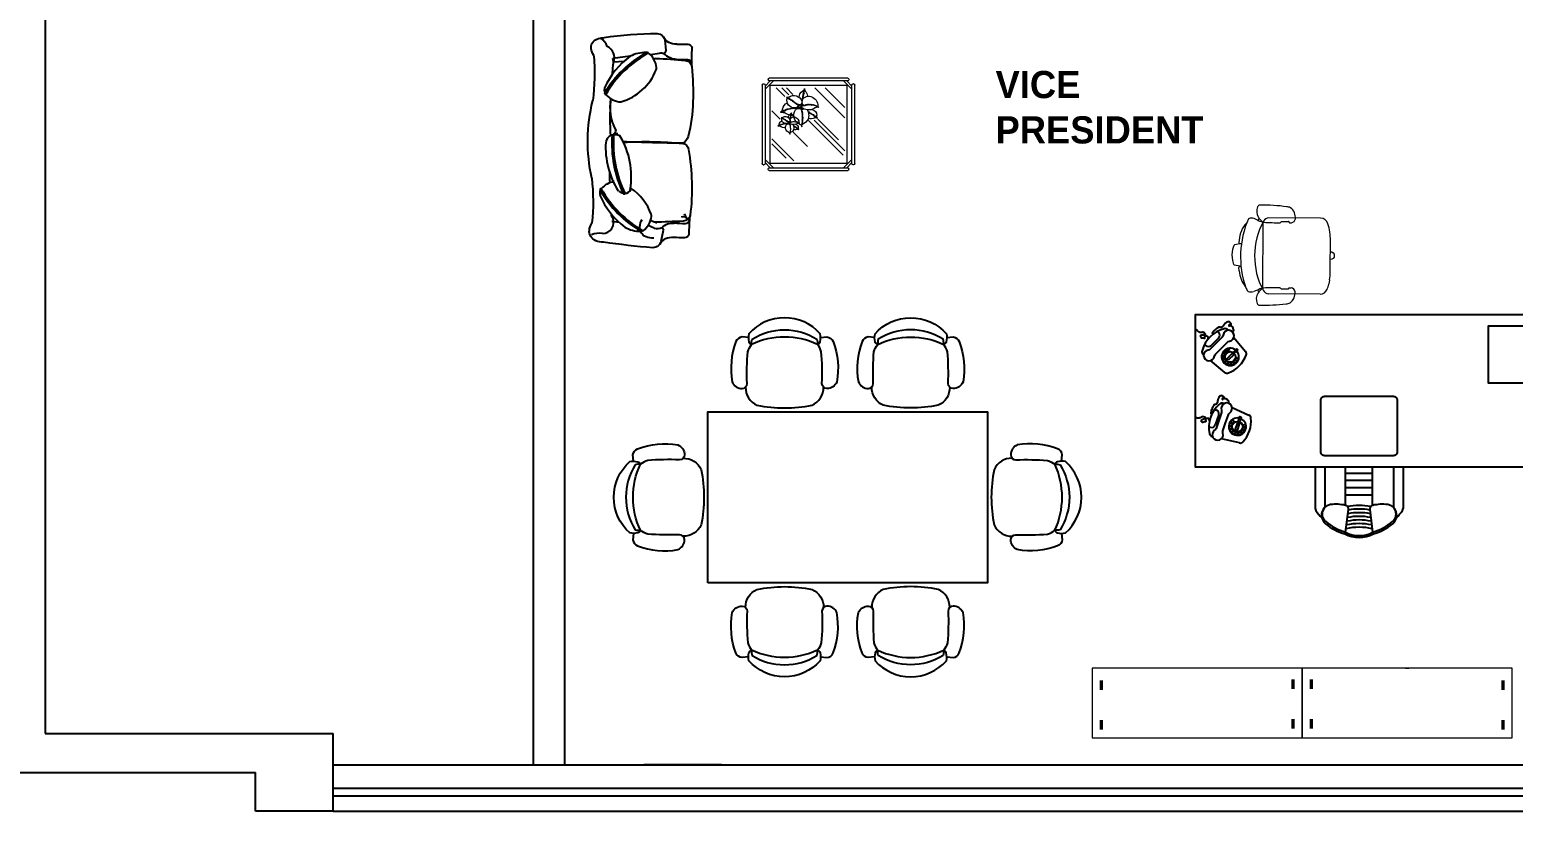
# Model space of a CAD drawing. Header units: inches. Extents: x 478327 to 492265, y -26791 to -22136.
# Drawn here: x 480167.1 to 480597, y -26311.4 to -26085 of the extents above; entities that cross this region are included whole.
import ezdxf

# ---------------------------------------------------------------- set-up
doc = ezdxf.new("R2010")
doc.units = ezdxf.units.IN
doc.header["$MEASUREMENT"] = 0
doc.linetypes.add('TRATTEGGIATA2', pattern=[9.525, 6.35, -3.175])
for name, color, linetype in [('1-COL-HAT', 5, 'Continuous'), ('A-DIMENSION', 4, 'Continuous'), ('A-GLASS', 4, 'Continuous'), ('A-WALL', 7, 'Continuous'), ('furniture', 201, 'Continuous'), ('I-FURN', 1, 'Continuous'), ('I-WALL-FULL', 5, 'Continuous')]:
    doc.layers.add(name, color=color, linetype=linetype)
doc.layers.add('A-furniture', color=8, linetype='Continuous', lineweight=9)
doc.layers.add('I-ANNO-TEXT', color=7, linetype='Continuous', lineweight=18)
doc.styles.add('DIM_FONT', font='SIMPLEX', dxfattribs={"width": 0.8})
doc.styles.add('MICRO', font='')
doc.styles.get('MICRO').set_extended_font_data('MicrogrammaSSi', bold=True)

# ---------------------------------------------------------------- blocks, each defined once
blk = doc.blocks.new('wchair')
at = {"linetype": 'ByBlock'}
for points in [[(251.2, -134.6, 0.299055), (177.5, -17.7, 0.045852), (0, 0, 0.045852), (-177.5, -17.7, 0.299055), (-251.2, -134.6)], [(-232.3, -453), (-273, -457, -0.28495), (-312.8, -426.9, -0.135714), (-337, -167.6, -0.303307), (-272.5, -125.2, -0.392328), (-241.2, -157.6, 0.028942), (-236.9, -362.4, 0.074155), (-212.5, -409.5)], [(232.3, -453), (273, -457, 0.28495), (312.8, -426.9, 0.135714), (337, -167.6, 0.303307), (272.5, -125.2, 0.392328), (241.2, -157.6, -0.028942), (236.9, -362.4, -0.074155), (212.5, -409.5)], [(-212.5, -409.5, 0.108081), (0, -456.2, 0.108081), (212.5, -409.5)]]:
    blk.add_lwpolyline(points, format="xyb", dxfattribs=at)
blk.add_lwpolyline([(0, -580.8, 0.214073), (229.7, -477.4, 0.112734), (229, -425.4, 0.249489), (212.5, -409.5, -0.087262), (209, -442.7, -0.141042), (0, -502.9, -0.141042), (-209, -442.7, -0.087262), (-212.5, -409.5, 0.249489), (-229, -425.4, 0.112734), (-229.7, -477.4, 0.214073)], format="xyb", close=True, dxfattribs=at)
blk = doc.blocks.new('YDYTFUFY')
blk.add_lwpolyline([(-550, -1800), (550, -1800), (550, 0), (-550, 0)], close=True)
at = {"xscale": -1}
for p, rotation in [((0, 25), 180), ((-575, -493.8), 270), ((575, -1306.2), 90)]:
    blk.add_blockref('wchair', p, dxfattribs=dict(at, rotation=rotation))
for p, rotation in [((575, -493.8), 90), ((-575, -1306.2), 270)]:
    blk.add_blockref('wchair', p, dxfattribs=dict(rotation=rotation))
blk.add_blockref('wchair', (0, -1825))
blk = doc.blocks.new('A$C1E12587C')
at = {"layer": 'A-furniture'}
for points in [[(-1.352, 0), (-2.704, 0), (-2.704, -0.448), (-1.352, -0.448)], [(0, 0), (-1.352, 0), (-1.352, -0.448), (0, -0.448)]]:
    blk.add_lwpolyline(points, close=True, dxfattribs=at)
at = {"layer": 'A-furniture', "extrusion": (-1, 1.22461e-16, 2.22045e-16)}
for centre in [(0.082, 0.03, 2.6505), (0.0893, 0.03, 1.2985), (0.338, 0.03, 2.6505), (0.3453, 0.03, 1.2985)]:
    blk.add_circle(centre, 0.03, dxfattribs=at)
at = {"layer": 'A-furniture', "extrusion": (1, -1.22461e-16, 2.22045e-16)}
for centre in [(-0.082, 0.03, -2.6395), (-0.0893, 0.03, -1.2875), (-0.338, 0.03, -2.6395), (-0.3453, 0.03, -1.2875)]:
    blk.add_circle(centre, 0.03, dxfattribs=at)
at = {"layer": 'A-furniture', "extrusion": (-1, -3.67382e-16, 2.22045e-16)}
for centre in [(0.0893, 0.03, 1.4165), (0.082, 0.03, 0.0645), (0.3453, 0.03, 1.4165), (0.338, 0.03, 0.0645)]:
    blk.add_circle(centre, 0.03, dxfattribs=at)
at = {"layer": 'A-furniture', "extrusion": (1, 3.67382e-16, 2.22045e-16)}
for centre in [(-0.0893, 0.03, -1.4055), (-0.082, 0.03, -0.0535), (-0.3453, 0.03, -1.4055), (-0.338, 0.03, -0.0535)]:
    blk.add_circle(centre, 0.03, dxfattribs=at)
at = {"layer": 'A-furniture', "extrusion": (1.22461e-16, -1, 0)}
for radius in [0.0105, 0.0085]:
    blk.add_circle((-2.028, 0.469, 0.448), radius, dxfattribs=at)
blk = doc.blocks.new('A$C6A0E07C9')
at = {"layer": 'A-furniture'}
for p, q in [((-0.2138, 0.2718), (0.1182, 0.2876)), ((-0.2691, 0.1773), (-0.2664, 0.2046)), ((-0.0121, 0.2424), (-0.025, 0.2422)), ((-0.0115, 0.2426), (-0.0121, 0.2424)), ((-0.0112, 0.2428), (-0.0115, 0.2426)), ((-0.0079, 0.2484), (-0.0112, 0.2428)), ((0.0377, 0.2515), (-0.0033, 0.2499)), ((0.0418, 0.2505), (0.045, 0.2473)), ((0.045, 0.2473), (0.0464, 0.2461)), ((0.0464, 0.2461), (0.0478, 0.2453)), ((0.0478, 0.2453), (0.0485, 0.2451)), ((0.1585, 0.2497), (0.1792, -0.1667)), ((0.3146, 0.1213), (0.3056, 0.1197)), ((0.3131, 0.1211), (0.3466, 0.116)), ((0.3152, 0.1516), (0.3188, 0.1294)), ((0.3514, 0.1128), (0.36, 0.0876)), ((-0.2907, 0.0196), (-0.2893, 0.0294)), ((-0.2883, 0.01), (-0.2907, 0.0196)), ((-0.2893, 0.0294), (-0.2841, 0.0379)), ((-0.2824, 0.002), (-0.2883, 0.01)), ((-0.2841, 0.0379), (-0.2762, 0.0438)), ((-0.2739, -0.003), (-0.2824, 0.002)), ((-0.2762, 0.0438), (-0.2666, 0.0462)), ((0.3636, 0.0146), (0.3576, -0.0113)), ((0.36, 0.0876), (0.3659, 0.0513)), ((0.3659, 0.0513), (0.3636, 0.0146)), ((-0.2641, -0.0045), (-0.2739, -0.003)), ((0.3108, -0.0224), (0.3218, -0.0234)), ((0.3197, -0.023), (0.3546, -0.0146)), ((0.3546, -0.0146), (0.3564, -0.0132)), ((0.3564, -0.0132), (0.3576, -0.0113)), ((0.0087, -0.176), (-0.0042, -0.1772)), ((0.0094, -0.1763), (0.0087, -0.176)), ((0.0097, -0.1764), (0.0094, -0.1763)), ((0.0135, -0.1816), (0.0097, -0.1764)), ((0.0591, -0.1802), (0.0183, -0.1827)), ((0.0631, -0.1788), (0.066, -0.1753)), ((0.066, -0.1753), (0.0673, -0.174)), ((0.0673, -0.174), (0.0686, -0.173)), ((0.0686, -0.173), (0.0692, -0.1728)), ((0.2962, -0.1472), (0.2839, -0.1595)), ((-0.1895, -0.2174), (0.1433, -0.1996))]:
    blk.add_line(p, q, dxfattribs=at)
for centre, radius, start, end in [((0.0274, 0.2777), 0.0792, 129.49988, 189.11522), ((0.0065, 0.2825), 0.0635, 94.07923, 117.59377), ((0.2241, -0.8917), 1.2574, 92.35943, 100.17565), ((0.117, 0.2414), 0.0463, 34.09018, 88.4441), ((0.1721, 0.3454), 0.0192, 28.12557, 89.24362), ((0.1209, 0.3234), 0.0749, 330.37939, 24.51295), ((0.5941, -0.0351), 0.8932, 162.12026, 164.43231), ((-0.21, 0.2233), 0.0487, 94.52598, 161.01093), ((-0.0222, 0.2712), 0.0292, 192.00474, 264.44095), ((-0.0038, 0.2437), 0.00623, 84.84548, 131.31741), ((0.0374, 0.2414), 0.0101, 64.52807, 88.63913), ((0.0007, 1.5534), 1.3091, 272.08986, 276.67605), ((0.1493, 0.274), 0.0211, 279.8693, 313.34338), ((-0.2488, 0.0248), 0.4712, 334.59734, 30.97321), ((0.1704, 0.2449), 0.0129, 130.13659, 158.01734), ((0.1866, 0.1808), 0.0779, 100.05254, 108.26721), ((0.1077, 0.3263), 0.0879, 309.67257, 333.02228), ((-1.1254, 2.7931), 2.8487, 297.11573, 298.06946), ((-0.9196, -0.0126), 1.143, 14.09314, 15.00562), ((0.2336, 0.2226), 0.0597, 72.52818, 107.70113), ((0.1951, 0.2221), 0.0806, 25.51985, 45.53867), ((-0.3014, 0.0263), 0.6141, 339.61076, 22.04666), ((0.1276, 0.1249), 0.1894, 8.09249, 40.8276), ((0.1816, 0.1421), 0.4521, 175.52891, 182.09908), ((72.2191, 3.6268), 72.5738, 182.765274, 182.924882), ((0.31, 0.1288), 0.0088, 301.08798, 3.16667), ((0.3467, 0.1108), 0.00513, 22.81842, 91.00758), ((0.0809, -0.0616), 0.3414, 182.48103, 200.75528), ((0.1162, -0.0378), 0.2107, 328.69616, 1.80788), ((0.3177, -0.0315), 0.00903, 2.12372, 63.37094), ((-0.1856, -0.1603), 0.0572, 202.88209, 266.11689), ((0.0015, -0.2058), 0.0292, 101.25248, 173.68869), ((0.0171, -0.1766), 0.00623, 234.37601, 280.84795), ((0.0579, -0.1702), 0.0101, 277.0543, 301.16536), ((0.1515, -1.4793), 1.3091, 89.01739, 93.60357), ((0.138, -0.155), 0.0449, 276.79393, 330.15211), ((0.1724, -0.1915), 0.0211, 52.35005, 85.82413), ((0.197, -0.1553), 0.0211, 212.66016, 229.03524), ((0.1633, -0.2919), 0.1223, 63.05477, 80.63565), ((0.1362, -0.2476), 0.0879, 32.67116, 56.02087), ((-0.9196, -0.0126), 1.143, 350.69637, 351.61264), ((0.3239, 0.0551), 0.2601, 246.15386, 250.81737), ((0.249, -0.1528), 0.0392, 254.29981, 275.99109), ((0.2537, -0.1401), 0.0518, 269.3553, 293.37881), ((0.0516, -0.2073), 0.0792, 176.57822, 236.19355), ((0.0312, -0.2142), 0.0635, 248.09967, 271.6142), ((0.1312, 0.9758), 1.2574, 265.51777, 273.33401), ((0.2022, -0.2604), 0.0192, 276.44982, 337.56787), ((0.1491, -0.2435), 0.0749, 341.18048, 35.31404)]:
    blk.add_arc(centre, radius, start, end, dxfattribs=at)
blk = doc.blocks.new('S3')
for p, q in [((-5.9, 23.43), (-8.24, 23.08)), ((-4.5, 26.98), (-4.19, 24.19)), ((-13.52, 22.7), (-18.05, 22.09)), ((-15.17, 21.35), (-17.87, 21.19)), ((-6.79, 22.13), (-7.36, 21.96)), ((-16.43, -20.65), (-18.35, -20.43)), ((-17.66, -19.4), (-17.99, -19.37)), ((-7.3, -22.19), (-8.87, -21.49)), ((-7.29, -20.61), (-8.21, -20.16)), ((-5.43, -25.53), (-4.87, -22.7))]:
    blk.add_line(p, q)
for centre, radius, start, end in [((-21.14, 26.85), 0.616, 8.7812, 93.9649), ((-23.55, 23.96), 4.23, 18.3155, 55.9507), ((5.62, -2.59), 30.23, 119.7403, 148.4853), ((5.71, -2.51), 29.81, 119.0947, 149.1796), ((-21, 22.26), 3.37, 340.5988, 64.1181), ((-9.55, 15.01), 8.65, 88.8606, 117.33), ((-9.73, 22.98), 0.443, 39.8439, 118.628), ((-9.17, 23.28), 0.443, 39.8439, 118.628), ((-12.04, 19.19), 5.44, 5.7587, 53.0793), ((-5.4, 20.73), 2.74, 73.9254, 100.567), ((-1.19, 5.85), 20.87, 126.211, 155.6473), ((-20.83, 21.04), 2.96, 350.1248, 20.6755), ((-11.12, 20.21), 4.51, 346.6525, 354.1346), ((-19.69, 24.2), 13.9, 285.5795, 338.8469), ((-18.43, 13.89), 1.84, 162.4808, 201.9814), ((-19.87, 13.06), 0.317, 154.9879, 265.1659), ((-15.76, 16.07), 5.27, 219.3724, 267.7984), ((1.11, -1.09), 21.05, 176.4198, 212.5768), ((-17.55, -0.07), 2.37, 111.6844, 176.7174), ((-17.63, -1.08), 3.31, 64.4192, 103.7949), ((11.91, -0.07), 30.23, 175.8431, 205.4794), ((11.89, 0.05), 29.81, 175.8712, 206.1737), ((-33.34, -8.59), 20.1, 350.0386, 31.4635), ((-17.02, -15.25), 5.27, 98.2953, 139.4232), ((-100.91, -9.8), 83, 359.8284, 0.0534), ((-19.64, -13.01), 1.84, 156.8142, 196.3147), ((-2.24, -5.34), 20.87, 203.1482, 232.5846), ((-21.07, -12.14), 0.317, 93.6296, 203.8077), ((4.74, 2.96), 30.23, 210.3103, 239.0553), ((4.83, 2.88), 29.81, 209.616, 239.7009), ((-15.01, -11.26), 1.84, 219.4749, 258.9755), ((-15.09, -12.92), 0.317, 211.982, 322.16), ((-15.03, -11.27), 1.84, 275.1665, 333.9249), ((-21.12, -23.28), 13.9, 19.9487, 55.855), ((-13.37, -18.44), 5.44, 305.7162, 353.0368), ((-12.47, -19.48), 4.51, 4.6609, 12.1431), ((-20.83, -20.58), 2.98, 271.7294, 21.6449), ((-10.79, -14.32), 8.65, 241.4655, 269.9349), ((-10.54, -22.57), 0.443, 240.1676, 318.9516), ((-6.69, -17.56), 4.68, 262.4886, 288.6858), ((-21.57, -29.06), 5.57, 81.3598, 112.0844)]:
    blk.add_arc(centre, radius, start, end)
at = {"extrusion": (0, 0, -1)}
for centre, major_axis, ratio, start_param, end_param in [((-18.17, 23.48), (-5.33, 2.45), 0.618231, -0.782341, 0.90137), ((-2.79, -97.21), (-14.05, 125.27), 0.840101, -0.033285, 0.098345), ((-6.42, 26.87), (-1.92, 0.02), 0.909091, 1.5507, 3.064927), ((-1.62, 28.97), (-3.45, 0.04), 0.909091, 4.616161, 5.890683), ((-7.51, 25.19), (-3.5, 0.04), 0.909091, 3.452305, 3.740947), ((-1.27, 29.72), (-0.07, 7.87), 0.730686, 3.178935, 3.779527), ((0.78, -30.18), (-61.66, 0.65), 0.909091, 1.527079, 1.573647), ((1.09, 24.4), (-1.68, 0.02), 0.909091, 1.838774, 2.80094), ((120.48, 20), (-117.9, 2.34), 0.701645, -0.028543, 0.03079), ((-89.16, 18.44), (-66.33, 0.7), 0.909091, 3.056167, 3.251523), ((151.87, 6.46), (-170.47, 1.79), 0.909091, 0.062984, 0.077367), ((-16.05, 20.08), (-1.92, 0.02), 0.909091, 0.073573, 0.254317), ((-11.04, -74.61), (-106.5, 1.12), 0.909091, 1.601237, 1.67337), ((0.69, -34.17), (-61.66, 0.65), 0.909091, 1.527079, 1.573647), ((0.66, 19.85), (-1.92, 0.02), 0.909091, 1.671525, 3.054326), ((1, 20.41), (-1.68, 0.02), 0.909091, 1.838774, 2.80094), ((-141.1, 16.27), (-143.96, 5.46), 0.676516, 3.047551, 3.142088), ((139.23, -1.09), (-163.81, 2.13), 0.520486, -0.118967, 0.118967), ((150.09, 31.58), (168.67, 24), 0.27373, 3.051703, 3.226716), ((151.71, 6), (-170.46, 0.69), 0.536179, -0.0526, 0.047155), ((-141.63, 14.67), (-144.49, 3.91), 0.529908, 3.141593, 3.260063), ((-19.23, 3.55), (-1.92, 0.02), 0.909091, 3.141593, 4.144269), ((-16.81, 0.8), (-1.92, 0.02), 0.909091, 1.024067, 1.570796), ((3.33, 420.04), (297.02, 297.02), 1, 2.364112, 2.400713), ((-54.8, -2376.22), (47.25, 2376.62), 0.211754, -0.015411, 0.015411), ((-0.16, 2.85), (0.04, 2.94), 0.649613, 1.947736, 2.930335), ((-0.21, -1.73), (-1.92, 0.02), 0.909091, 1.670835, 3.049052), ((-144.66, -13.69), (147.21, 3.45), 0.627362, -0.093877, 0.09313), ((155.45, -8.27), (-174.26, 1.83), 0.909091, -0.02429, -0.005812), ((-89.56, -15.03), (-66.33, 0.7), 0.909091, 3.031662, 3.227019), ((-16.51, -18.44), (-1.92, 0.02), 0.909091, -0.644287, -0.073581), ((0.27, -21.07), (-0.43, 1.87), 0.909091, 0, 1.002676), ((0.21, -18.61), (-1.92, 0.02), 0.909091, 3.260925, 4.643725), ((2.38, -18.07), (-0.43, 1.87), 0.909091, 4.16566, 4.712389), ((119.73, -26.84), (-117.81, 5.04), 0.710878, -0.023974, 0.035359), ((-18.71, -21.54), (5.24, 2.6), 0.644336, 2.2077, 3.955564), ((-5.56, -20.55), (5.24, 2.6), 0.644336, 2.2077, 3.955564), ((-30.61, 593.61), (-675.96, 7.11), 0.909091, 4.657058, 4.668338), ((-8.01, -23.53), (-3.39, 0.04), 0.909091, 1.877441, 2.006467), ((-2.54, -23.99), (-3.45, 0.04), 0.909091, 0.681701, 1.699089), ((-8.25, -23.54), (-3.5, 0.04), 0.909091, 2.622382, 2.862945), ((3.19, 34.95), (-61.66, 0.65), 0.909091, -1.541581, -1.495014), ((0.42, -19.56), (-1.68, 0.02), 0.909091, 3.51431, 4.476477), ((17.68, 224.48), (37.05, 250.44), 0.806916, 3.083864, 3.147073), ((-7.77, -25.11), (-2.39, 0.03), 0.909091, 3.32703, 4.655766), ((-2.66, -27.66), (-3.45, 0.04), 0.909091, 0.424568, 1.699089), ((3.07, 31.28), (-61.66, 0.65), 0.909091, -1.541581, -1.495014), ((0.3, -23.23), (-1.68, 0.02), 0.909091, 3.51431, 4.476477)]:
    blk.add_ellipse(centre, major_axis=major_axis, ratio=ratio, start_param=start_param, end_param=end_param, dxfattribs=at)
blk = doc.blocks.new('table044')
at = {"lineweight": 9}
h = blk.add_hatch(dxfattribs=at)
h.set_pattern_fill('AR-RROOF', color=0, scale=300, angle=-45, style=0)
h.set_pattern_definition([(135, (-12013604, 1621491.27), (-254.558441, 678.82251), [4500, -600, 1500, -300]), (135, (-12013780.07, 1621879.47), (494.26764, 70.003571), [900, -99, 1800, -225]), (135, (-12013529.75, 1621777.65), (-960.9581156, 1245.2150417), [2400, -420, 1200, -300])])
h.paths.add_polyline_path([(715, -315), (85, -315), (85, 315), (715, 315)])
edge = h.paths.add_edge_path(flags=16)
edge.add_line((140, 139), (152, 107))
edge.add_line((152, 107), (160, 89))
edge.add_line((160, 89), (140, 83))
edge.add_line((140, 83), (122, 68))
edge.add_line((122, 68), (107, 52))
edge.add_line((107, 52), (95, 48))
edge.add_line((95, 48), (89, 44))
edge.add_line((89, 44), (87, 34))
edge.add_line((87, 34), (119, 20))
edge.add_line((119, 20), (138, 6))
edge.add_line((138, 6), (154, 6))
edge.add_line((154, 6), (154, -27))
edge.add_line((154, -27), (178, -63))
edge.add_line((178, -63), (233, -93))
edge.add_line((233, -93), (261, -93))
edge.add_line((261, -93), (281, -93))
edge.add_line((281, -93), (273, -69))
edge.add_line((273, -69), (275, -53))
edge.add_line((275, -53), (283, -65))
edge.add_line((283, -65), (309, -81))
edge.add_line((309, -81), (336, -79))
edge.add_line((336, -79), (364, -81))
edge.add_line((364, -81), (362, -69))
edge.add_line((362, -69), (366, -29))
edge.add_line((366, -29), (366, 6))
edge.add_line((366, 6), (406, 28))
edge.add_line((406, 28), (431, 52))
edge.add_line((431, 52), (441, 64))
edge.add_line((441, 64), (424, 72))
edge.add_line((424, 72), (451, 74))
edge.add_line((451, 74), (463, 111))
edge.add_line((463, 111), (461, 127))
edge.add_line((461, 127), (483, 143))
edge.add_line((483, 143), (503, 161))
edge.add_line((503, 161), (489, 176))
edge.add_line((489, 176), (465, 208))
edge.add_line((465, 208), (447, 206))
edge.add_line((447, 206), (441, 232))
edge.add_line((441, 232), (431, 279))
edge.add_line((431, 279), (404, 279))
edge.add_line((404, 279), (382, 260))
edge.add_line((382, 260), (366, 242))
edge.add_line((366, 242), (346, 244))
edge.add_line((346, 244), (340, 234))
edge.add_line((340, 234), (315, 234))
edge.add_line((315, 234), (313, 248))
edge.add_line((313, 248), (289, 248))
edge.add_line((289, 248), (269, 236))
edge.add_line((269, 236), (229, 220))
edge.add_line((229, 220), (222, 194))
edge.add_line((222, 194), (186, 194))
edge.add_line((186, 194), (166, 226))
edge.add_line((166, 226), (158, 200))
edge.add_line((158, 200), (144, 163))
edge.add_line((144, 163), (140, 139))
at = {"color": 0, "lineweight": 9}
for p, q in [((51, 390), (51, 385)), ((61, 400), (739, 400)), ((749, 390), (749, 385)), ((0, -339), (0, 339)), ((10, 349), (15, 349)), ((25, 303), (97, 375)), ((25, 331), (69, 375)), ((25, -339), (25, 339)), ((61, 375), (739, 375)), ((65, -335), (65, 335)), ((65, 335), (735, 335)), ((775, 303), (703, 375)), ((775, 331), (731, 375)), ((735, 335), (735, -335)), ((775, 339), (775, -339)), ((790, 349), (785, 349)), ((800, 339), (800, -339)), ((179, 177), (170, 179)), ((173, 165), (184, 171)), ((184, 163), (173, 165)), ((175, 173), (179, 177)), ((184, 171), (175, 173)), ((181, 158), (184, 163)), ((189, 157), (181, 158)), ((184, 152), (189, 157)), ((193, 152), (184, 152)), ((188, 146), (193, 152)), ((195, 145), (188, 146)), ((191, 139), (195, 145)), ((200, 139), (191, 139)), ((195, 134), (200, 139)), ((207, 136), (195, 134)), ((200, 127), (207, 136)), ((258, 130), (267, 132)), ((266, 123), (258, 130)), ((259, 138), (266, 142)), ((267, 132), (259, 138)), ((260, 154), (269, 155)), ((267, 147), (260, 154)), ((261, 147), (267, 147)), ((266, 142), (261, 147)), ((262, 162), (271, 165)), ((269, 155), (262, 162)), ((265, 170), (272, 171)), ((271, 165), (265, 170)), ((266, 181), (275, 181)), ((272, 171), (266, 181)), ((270, 190), (277, 189)), ((275, 181), (270, 190)), ((271, 198), (280, 198)), ((277, 189), (271, 198)), ((276, 205), (285, 202)), ((280, 198), (276, 205)), ((280, 212), (289, 212)), ((285, 202), (280, 212)), ((282, 220), (290, 221)), ((289, 212), (282, 220)), ((287, 228), (293, 228)), ((290, 221), (287, 228)), ((309, 146), (310, 150)), ((310, 150), (311, 147)), ((311, 147), (313, 153)), ((313, 153), (314, 148)), ((314, 148), (317, 152)), ((317, 152), (318, 149)), ((318, 149), (320, 152)), ((320, 152), (323, 147)), ((323, 147), (325, 155)), ((325, 155), (326, 150)), ((326, 150), (330, 153)), ((330, 153), (332, 151)), ((332, 151), (333, 156)), ((333, 156), (335, 152)), ((335, 152), (337, 155)), ((337, 155), (340, 152)), ((340, 152), (342, 156)), ((342, 156), (343, 152)), ((343, 152), (346, 156)), ((349, 227), (344, 228)), ((346, 220), (352, 223)), ((352, 219), (346, 220)), ((346, 156), (347, 154)), ((347, 224), (349, 227)), ((352, 223), (347, 224)), ((347, 154), (349, 158)), ((349, 158), (351, 155)), ((350, 216), (352, 219)), ((354, 215), (350, 216)), ((352, 212), (354, 215)), ((357, 212), (352, 212)), ((354, 209), (357, 212)), ((358, 208), (354, 209)), ((355, 205), (358, 208)), ((360, 205), (355, 205)), ((358, 202), (360, 205)), ((365, 204), (358, 202)), ((360, 198), (365, 204)), ((365, 199), (360, 198)), ((364, 195), (365, 199)), ((368, 196), (364, 195)), ((366, 192), (368, 196)), ((371, 192), (366, 192)), ((368, 189), (371, 192)), ((374, 189), (368, 189)), ((370, 185), (374, 189)), ((375, 186), (370, 185)), ((372, 182), (375, 186)), ((377, 184), (372, 182)), ((375, 178), (377, 184)), ((378, 181), (375, 178)), ((376, 137), (381, 138)), ((381, 135), (376, 137)), ((376, 132), (381, 135)), ((380, 130), (376, 132)), ((376, 128), (380, 130)), ((377, 142), (382, 142)), ((381, 138), (377, 142)), ((379, 145), (382, 145)), ((382, 142), (379, 145)), ((382, 145), (380, 148)), ((392, 161), (388, 165)), ((392, 181), (396, 182)), ((395, 179), (392, 181)), ((395, 157), (392, 161)), ((393, 200), (398, 201)), ((398, 197), (393, 200)), ((393, 189), (397, 190)), ((398, 185), (393, 189)), ((394, 214), (399, 214)), ((398, 209), (394, 214)), ((394, 205), (398, 207)), ((398, 201), (394, 205)), ((394, 193), (398, 197)), ((397, 190), (394, 193)), ((394, 184), (398, 185)), ((396, 182), (394, 184)), ((395, 218), (400, 220)), ((399, 214), (395, 218)), ((395, 209), (398, 209)), ((398, 207), (395, 209)), ((395, 162), (399, 156)), ((397, 222), (401, 223)), ((400, 220), (397, 222)), ((398, 229), (403, 229)), ((401, 223), (398, 229)), ((400, 238), (405, 238)), ((404, 233), (400, 238)), ((400, 234), (404, 233)), ((403, 229), (400, 234)), ((403, 242), (408, 241)), ((405, 238), (403, 242)), ((405, 246), (410, 246)), ((408, 241), (405, 246)), ((405, 158), (407, 162)), ((406, 251), (411, 251)), ((410, 246), (406, 251)), ((407, 162), (410, 156)), ((409, 255), (413, 255)), ((411, 251), (409, 255)), ((410, 156), (414, 162)), ((414, 162), (416, 155)), ((416, 155), (419, 160)), ((419, 160), (422, 155)), ((422, 155), (425, 159)), ((425, 159), (427, 155)), ((427, 155), (430, 159)), ((430, 159), (433, 155)), ((433, 155), (436, 159)), ((436, 159), (439, 153)), ((439, 153), (443, 159)), ((443, 159), (445, 153)), ((445, 153), (448, 159)), ((448, 159), (450, 155)), ((450, 155), (452, 159)), ((452, 159), (456, 155)), ((456, 155), (458, 159)), ((458, 159), (461, 155)), ((461, 155), (464, 159)), ((464, 159), (467, 156)), ((467, 156), (469, 161)), ((469, 161), (472, 158)), ((109, 34), (110, 40)), ((110, 40), (111, 35)), ((111, 35), (115, 46)), ((115, 46), (117, 36)), ((117, 36), (122, 45)), ((122, 45), (123, 38)), ((123, 38), (128, 45)), ((128, 45), (132, 35)), ((132, 35), (137, 49)), ((137, 49), (139, 40)), ((139, 40), (145, 47)), ((145, 47), (149, 41)), ((149, 41), (151, 52)), ((151, 52), (155, 45)), ((155, 45), (158, 50)), ((158, 50), (163, 43)), ((163, 43), (166, 52)), ((166, 52), (169, 45)), ((169, 45), (174, 51)), ((174, 51), (175, 48)), ((175, 48), (180, 55)), ((180, 55), (183, 49)), ((208, 128), (200, 127)), ((206, 121), (208, 128)), ((213, 122), (206, 121)), ((209, 115), (213, 122)), ((219, 115), (209, 115)), ((213, 110), (219, 115)), ((223, 110), (213, 110)), ((217, 103), (223, 110)), ((226, 106), (217, 103)), ((220, 97), (226, 106)), ((230, 100), (220, 97)), ((226, 90), (230, 100)), ((232, 95), (226, 90)), ((227, 17), (236, 18)), ((236, 13), (227, 17)), ((227, 9), (236, 13)), ((234, 6), (227, 9)), ((227, 1), (234, 6)), ((235, -4), (227, 1)), ((230, 26), (239, 26)), ((236, 18), (230, 26)), ((233, 31), (239, 31)), ((239, 26), (233, 31)), ((239, 31), (234, 36)), ((257, 60), (250, 67)), ((256, 96), (263, 97)), ((262, 92), (256, 96)), ((261, 53), (257, 60)), ((258, 110), (264, 112)), ((266, 103), (258, 110)), ((259, 100), (266, 103)), ((263, 97), (259, 100)), ((260, 117), (266, 123)), ((264, 112), (260, 117)), ((261, 61), (268, 52)), ((279, 54), (283, 62)), ((283, 62), (288, 52)), ((288, 52), (295, 61)), ((290, -4), (296, 0)), ((296, 0), (291, -5)), ((295, 61), (300, 50)), ((300, 50), (304, 58)), ((304, 58), (310, 50)), ((310, 50), (315, 57)), ((315, 57), (319, 49)), ((319, 49), (323, 56)), ((323, 56), (330, 49)), ((330, 49), (334, 57)), ((334, 57), (340, 46)), ((340, 46), (347, 56)), ((347, 56), (351, 47)), ((351, 47), (355, 56)), ((355, 56), (360, 49)), ((360, 49), (363, 56)), ((363, 56), (370, 49)), ((370, 49), (374, 57)), ((374, 57), (380, 50)), ((375, 116), (380, 118)), ((381, 112), (375, 116)), ((380, 125), (376, 128)), ((376, 124), (380, 125)), ((379, 121), (376, 124)), ((376, 119), (379, 121)), ((380, 118), (376, 119)), ((377, 111), (381, 112)), ((379, 109), (377, 111)), ((377, 107), (379, 109)), ((381, 106), (377, 107)), ((377, 103), (381, 106)), ((381, 102), (377, 103)), ((378, 98), (381, 102)), ((383, 97), (378, 98)), ((380, 93), (383, 97)), ((383, 93), (380, 93)), ((380, 50), (384, 57)), ((381, 91), (383, 93)), ((385, 91), (381, 91)), ((382, 87), (385, 91)), ((387, 87), (382, 87)), ((384, 57), (391, 51)), ((385, 85), (387, 87)), ((388, 86), (385, 85)), ((391, 51), (394, 59)), ((394, 59), (399, 54)), ((414, 128), (411, 125)), ((411, 125), (414, 128)), ((411, 125), (416, 125)), ((416, 125), (414, 122)), ((414, 122), (419, 122)), ((419, 122), (417, 118)), ((417, 118), (422, 118)), ((422, 118), (420, 115)), ((420, 115), (423, 111)), ((423, 111), (421, 109)), ((421, 109), (426, 109)), ((426, 109), (425, 102)), ((425, 102), (431, 104)), ((431, 104), (430, 97)), ((430, 97), (434, 99)), ((434, 99), (432, 96)), ((432, 96), (438, 96)), ((438, 96), (437, 88)), ((437, 88), (441, 90)), ((441, 90), (440, 86)), ((226, -21), (234, -18)), ((236, -28), (226, -21)), ((227, -6), (235, -4)), ((233, -11), (227, -6)), ((227, -14), (233, -11)), ((234, -18), (227, -14)), ((229, -29), (236, -28)), ((233, -33), (229, -29)), ((229, -37), (233, -33)), ((237, -39), (229, -37)), ((230, -44), (237, -39)), ((237, -46), (230, -44)), ((231, -52), (237, -46)), ((241, -54), (231, -52)), ((234, -61), (241, -54)), ((240, -61), (234, -61)), ((237, -65), (240, -61)), ((244, -65), (237, -65)), ((239, -71), (244, -65)), ((247, -71), (239, -71)), ((243, -77), (247, -71)), ((249, -74), (243, -77)), ((291, -5), (300, -5)), ((300, -5), (296, -10)), ((296, -10), (304, -10)), ((304, -10), (301, -17)), ((301, -17), (310, -17)), ((310, -17), (305, -23)), ((305, -23), (312, -29)), ((312, -29), (308, -33)), ((308, -33), (316, -33)), ((316, -33), (314, -45)), ((314, -45), (326, -42)), ((326, -42), (323, -53)), ((323, -53), (331, -50)), ((331, -50), (328, -57)), ((328, -57), (338, -57)), ((338, -57), (337, -70)), ((337, -70), (344, -67)), ((344, -67), (342, -73)), ((10, -349), (15, -349)), ((25, -303), (97, -375)), ((25, -331), (69, -375)), ((739, -375), (61, -375)), ((735, -335), (65, -335)), ((775, -303), (703, -375)), ((775, -331), (731, -375)), ((790, -349), (785, -349)), ((51, -390), (51, -385)), ((739, -400), (61, -400)), ((749, -390), (749, -385))]:
    blk.add_line(p, q, dxfattribs=at)
for centre, start, end in [((61, 390), 90, 180), ((61, 385), 180, 270), ((739, 390), 0, 90), ((739, 385), 270, 0), ((10, 339), 90, 180), ((15, 339), 0, 90), ((785, 339), 90, 180), ((790, 339), 0, 90), ((10, -339), 180, 270), ((15, -339), 270, 0), ((61, -385), 90, 180), ((739, -385), 0, 90), ((785, -339), 180, 270), ((790, -339), 270, 0), ((61, -390), 180, 270), ((739, -390), 270, 0)]:
    blk.add_arc(centre, 10, start, end, dxfattribs=at)
for centre, major_axis, start_param, end_param in [((511, 192), (0, -126), 4.110324, 4.82639), ((395, 281), (0, -27.5), 0.168838, 0.870004), ((431, 256), (0, -19), 4.358254, 5.331458), ((219, 127), (0, -73.1), 4.069383, 5.990613), ((149, 184), (0, -20.9), 0.92779, 1.908697), ((235, 281), (0, -116), -0.676061, -0.565041), ((494, 360), (0, -389), -1.118727, -0.806659), ((195, 117), (0, -68.5), 1.594581, 3.412072), ((281, 146), (0, -79.9), 3.310431, 4.249228), ((468, 115), (0, -224), 4.110324, 4.82639), ((261, 274), (0, -49.2), 0.168838, 0.870004), ((322, 36), (0, -91), 2.040895, 3.730687), ((325, 230), (0, -33.9), 4.358254, 5.331458), ((186, 124), (0, -149), 1.587494, 2.189866), ((377, -174), (0, -331), 3.220754, 3.395787), ((298, 162), (0, -15.2), 0.095049, 1.048204), ((300, 126), (0, -20.9), 2.497732, 3.141566), ((339, 137), (0, -35.2), 3.024508, 4.189797), ((343, 188), (0, -56.8), -0.64386, -0.12835), ((371, 199), (0, -40.9), 4.069383, 5.990613), ((366, 126), (0, -32.3), 3.222037, 5.07235), ((332, 230), (0, -11.7), 0.92779, 1.908697), ((380, 285), (0, -65), -0.676061, -0.565041), ((525, 329), (0, -218), -1.118727, -0.806659), ((358, 193), (0, -38.4), 1.594581, 3.412072), ((365, 174), (0, -15.3), -0.292573, 1.81957), ((365, 137), (0, -22.1), 2.014039, 3.222037), ((406, 209), (0, -44.8), 3.310431, 4.249228), ((362, 192), (0, -34.1), 0.258874, 0.700688), ((360, 198), (0, -42.6), 0.310142, 0.617664), ((447, 123), (0, -75.6), 4.375338, 5.343531), ((379, 193), (0, -15.6), -0.023147, 1.594581), ((372, 167), (0, -11.2), 1.46435, 2.418595), ((327, 171), (0, -60.1), 1.241796, 1.432596), ((392, 205), (0, -28.9), -0.405798, 0.1426), ((389, 152), (0, -7.8), 2.142228, 5.558838), ((390, 160), (0, -4.93), 3.236326, 5.013036), ((383, 177), (0, -9.51), 0.386029, 1.424245), ((412, 197), (0, -40.4), -0.652366, -0.309932), ((345, 203), (0, -58.8), 0.950586, 1.088264), ((400, 178), (0, -14.8), -0.875139, -0.014195), ((352, 127), (0, -54.6), 0.894265, 2.142228), ((414, 175), (0, -19.3), 3.850701, 5.574077), ((412, 181), (0, -18.2), -1.320146, -1.172986), ((413, 147), (0, -17.7), 3.848767, 4.459185), ((441, 380), (0, -224), -0.185903, 0.185903), ((413, 147), (0, -17.7), -0.718865, -0.080308), ((429, 147), (0, -51), 2.040895, 3.730687), ((429, 176), (0, -50.5), -0.376714, 1.142644), ((353, 197), (0, -83.6), 1.587494, 2.189866), ((408, 117), (0, -41.8), 1.064334, 1.872975), ((483, 173), (0, -12.8), -1.361808, 0.131882), ((483, 143), (0, -17), 3.066124, 3.935023), ((230, -537), (0, -591), 3.220754, 3.395787), ((89, 61), (0, -27.1), 0.095049, 1.048204), ((91, -3), (0, -37.4), 2.497732, 3.141566), ((162, 17), (0, -62.8), 3.024508, 4.189797), ((169, 108), (0, -101), -0.64386, -0.12835), ((210, -2), (0, -57.7), 3.222037, 5.07235), ((207, 83), (0, -27.4), -0.292573, 1.81957), ((208, 16), (0, -39.5), 2.014039, 3.222037), ((203, 116), (0, -60.9), 0.258874, 0.700688), ((198, 126), (0, -76), 0.310142, 0.617664), ((354, -8), (0, -135), 4.375338, 5.343531), ((232, 118), (0, -27.8), -0.023147, 1.594581), ((221, 72), (0, -19.9), 1.46435, 2.418595), ((140, 79), (0, -107), 1.241796, 1.432596), ((250, 44), (0, -13.9), 2.142228, 5.558838), ((256, 138), (0, -51.6), -0.405798, 0.1426), ((252, 59), (0, -8.8), 3.236326, 5.013036), ((239, 89), (0, -17), 0.386029, 1.424245), ((292, 125), (0, -72.1), -0.652366, -0.309932), ((173, 134), (0, -105), 0.950586, 1.088264), ((271, 90), (0, -26.4), -0.875139, -0.014195), ((185, -1), (0, -97.5), 0.894265, 2.142228), ((292, 95), (0, -32.4), -1.320146, -1.172986), ((296, 85), (0, -34.5), 3.850701, 5.574077), ((294, 35), (0, -31.5), 3.848767, 4.459185), ((343, 452), (0, -399), -0.185903, 0.185903), ((294, 35), (0, -31.5), -0.718865, -0.080308), ((323, 87), (0, -90.2), -0.376714, 1.142644), ((705, 263), (0, -514), -1.036863, -0.843243), ((382, 133), (0, -50.6), -1.210835, 0.057502), ((284, -19), (0, -74.6), 1.064334, 1.872975), ((385, 77), (0, -5.75), 1.842983, 3.199095), ((399, 84), (0, -11.7), 3.932536, 5.258174), ((419, 81), (0, -22.9), -1.361808, 0.131882), ((419, 28), (0, -30.4), 3.066124, 3.935023), ((426, 116), (0, -28.5), -1.394986, 0.07228), ((644, 275), (0, -288), -1.036863, -0.843243), ((430, 62), (0, -25.4), 2.554351, 3.213873), ((451, 91), (0, -11.5), 4.205926, 5.467404), ((238, 10), (0, -90.4), -1.210835, 0.057502), ((244, -91), (0, -10.3), 1.842983, 3.199095), ((269, -77), (0, -20.8), 3.932536, 5.258174), ((318, -21), (0, -51), -1.394986, 0.07228), ((324, -117), (0, -45.4), 2.554351, 3.213873), ((361, -65), (0, -20.5), 4.205926, 5.467404)]:
    blk.add_ellipse(centre, major_axis=major_axis, ratio=0.931359, start_param=start_param, end_param=end_param, dxfattribs=at)
at = {"color": 0, "lineweight": 9, "style": 'DIM_FONT', "text_generation_flag": 4, "width": 0.8, "flags": 9}
for tag in ['YSIZE', 'XSIZE']:
    blk.add_attdef(tag, (293, -333), '', height=0.5, rotation=270, dxfattribs=at)
blk = doc.blocks.new('A$C129F564C')
at = {"layer": 'furniture'}
for p, q in [((0.8878, 1.0214), (0.8732, 1.1399)), ((1.0145, 1.1399), (0.9998, 1.0214)), ((0.7138, 0.8), (0.7138, 1.0154)), ((0.7638, 0.8), (0.7638, 1.0108)), ((1.1238, 0.8), (1.1238, 1.0108)), ((1.1738, 0.8), (1.1738, 1.0154)), ((0.8732, 0.9997), (0.8732, 0.8)), ((1.0145, 0.9444), (0.8732, 0.9444)), ((1.0145, 0.9997), (1.0145, 0.8)), ((1.0145, 0.9063), (0.8732, 0.9063)), ((1.0145, 0.8683), (0.8732, 0.8683)), ((1.0145, 0.8303), (0.8732, 0.8303)), ((1.5709, 0.6727), (1.6649, 0.6505)), ((1.711, 0.6397), (1.7134, 0.6391)), ((1.6793, 0.5244), (1.6976, 0.5784)), ((1.7309, 0.5871), (1.7217, 0.5902)), ((1.6094, 0.4871), (1.5213, 0.5268)), ((1.6548, 0.4666), (1.6526, 0.4676)), ((1.7004, 0.4972), (1.6911, 0.5003)), ((1.6472, 0.3032), (1.7218, 0.2417)), ((1.5997, 0.1197), (1.5383, 0.1942)), ((1.6789, 0.1223), (1.7192, 0.1626)), ((1.753, 0.1557), (1.7461, 0.1626)), ((1.7583, 0.2116), (1.7602, 0.2101)), ((1.6314, 0.0812), (1.6298, 0.0831)), ((1.6858, 0.0885), (1.6789, 0.0954))]:
    blk.add_line(p, q, dxfattribs=at)
for points in [[(1.1198, 1.083, 0.106121), (1.0145, 1.1399, 0.249834), (0.8732, 1.1399, 0.106121), (0.7678, 1.083)], [(0.7481, 1.0644, 0.042822), (0.7173, 1.0266)], [(1.1703, 1.0266, 0.042822), (1.1396, 1.0644, 0.249834)]]:
    blk.add_lwpolyline(points, format="xyb", dxfattribs=at)
for points in [[(0, 0), (0, 0.8), (1.8, 0.8), (1.8, 0)], [(1.5679, 0.5572), (1.5753, 0.5546), (1.5686, 0.5347), (1.5611, 0.5372)], [(1.5827, 0.6082), (1.5925, 0.6049), (1.5794, 0.5664), (1.5697, 0.5697)], [(0.0667, 0.0598), (0.0667, 0.3598), (0.2667, 0.3598), (0.2667, 0.0598)], [(1.6293, 0.2401), (1.6367, 0.2328), (1.6079, 0.2041), (1.6006, 0.2114)], [(1.5935, 0.2009), (1.5991, 0.1953), (1.5841, 0.1804), (1.5785, 0.186)]]:
    blk.add_lwpolyline(points, close=True, dxfattribs=at)
for points in [[(1.1244, 0.4285), (0.7644, 0.4285, -0.414214), (0.7444, 0.4485), (0.7444, 0.7195, -0.414214), (0.7644, 0.7395), (1.1244, 0.7395, -0.414214), (1.1444, 0.7195), (1.1444, 0.4485, -0.414214)], [(1.6572, 0.6088), (1.6429, 0.5668), (1.6287, 0.5249, -0.162278), (1.6214, 0.5153, 2), (1.6646, 0.5007, -0.162278), (1.6647, 0.5127), (1.6789, 0.5546), (1.6932, 0.5965, -0.162278), (1.7004, 0.6061, 2), (1.6573, 0.6208, -0.162278)], [(1.6964, 0.2077), (1.6651, 0.1764), (1.6338, 0.1451, -0.162278), (1.623, 0.1397, 2), (1.6553, 0.1075, -0.162278), (1.6606, 0.1182), (1.6919, 0.1495), (1.7233, 0.1808, -0.162278), (1.734, 0.1862, 2), (1.7018, 0.2185, -0.162278)]]:
    blk.add_lwpolyline(points, format="xyb", close=True, dxfattribs=at)
for points in [[(1.7267, 0.5549), (1.7314, 0.5454), (1.7339, 0.5446), (1.736, 0.5445), (1.7419, 0.5454), (1.744, 0.5453), (1.7457, 0.5441), (1.7474, 0.5449), (1.7495, 0.5449), (1.7528, 0.5466), (1.7549, 0.5465), (1.765, 0.5515), (1.768, 0.554), (1.7714, 0.5557), (1.7714, 0.5578), (1.7705, 0.5595), (1.7689, 0.5607), (1.7664, 0.5616), (1.7655, 0.5633), (1.7634, 0.5633), (1.7618, 0.5646), (1.7525, 0.56), (1.7504, 0.56), (1.7474, 0.5596), (1.7441, 0.5579), (1.7466, 0.5529), (1.7466, 0.5508), (1.7474, 0.5491), (1.7474, 0.547), (1.7474, 0.5449), (1.7507, 0.5382), (1.7532, 0.5373), (1.7553, 0.5373), (1.7578, 0.5364), (1.7595, 0.5352), (1.7603, 0.5335), (1.7637, 0.5352), (1.7662, 0.5343), (1.7679, 0.5351), (1.7691, 0.5368), (1.7704, 0.5385), (1.7755, 0.541), (1.7776, 0.541), (1.7809, 0.5426), (1.783, 0.5426), (1.7851, 0.5426), (1.7872, 0.5426), (1.7889, 0.5434), (1.7914, 0.5426), (1.7931, 0.5413), (1.7956, 0.5404), (1.799, 0.5379), (1.8, 0.5384)], [(1.6284, 0.4648), (1.6282, 0.4642), (1.6285, 0.4641), (1.6263, 0.4576), (1.6266, 0.4575), (1.6262, 0.4561), (1.6265, 0.456), (1.6262, 0.4551), (1.6265, 0.4549), (1.6262, 0.454), (1.6281, 0.4533), (1.6279, 0.4526), (1.6295, 0.4521), (1.6291, 0.4508), (1.6307, 0.4502), (1.6305, 0.4496), (1.6321, 0.449), (1.6319, 0.4484), (1.6329, 0.448), (1.6328, 0.4477), (1.6341, 0.4472), (1.6335, 0.4456), (1.6345, 0.4453), (1.6342, 0.4443), (1.6381, 0.443), (1.638, 0.4426), (1.6422, 0.4412), (1.6424, 0.4415), (1.6459, 0.4403), (1.6462, 0.441), (1.6566, 0.4374), (1.6567, 0.4377), (1.6581, 0.4373), (1.6583, 0.4379), (1.6593, 0.4376), (1.6596, 0.4386), (1.6599, 0.4385), (1.6609, 0.4414), (1.6606, 0.4415), (1.661, 0.4428), (1.6597, 0.4433), (1.6599, 0.4439), (1.659, 0.4443), (1.6591, 0.4446), (1.6581, 0.4449), (1.6575, 0.4433), (1.6569, 0.4435), (1.6563, 0.4419), (1.6557, 0.4421), (1.6553, 0.4411), (1.655, 0.4412), (1.6546, 0.4399), (1.6539, 0.4401), (1.6536, 0.4392), (1.6533, 0.4393), (1.6529, 0.4383), (1.6526, 0.4384), (1.6512, 0.4342), (1.6515, 0.434), (1.6511, 0.4331), (1.6518, 0.4328), (1.6515, 0.4319), (1.6534, 0.4312), (1.6532, 0.4305), (1.6555, 0.4298), (1.6553, 0.4291), (1.6585, 0.428), (1.6584, 0.4277), (1.6597, 0.4272), (1.6595, 0.4266), (1.6657, 0.4245), (1.666, 0.4251), (1.6673, 0.4247), (1.6676, 0.4256), (1.6689, 0.4252), (1.6692, 0.4262), (1.6705, 0.4257), (1.6712, 0.4277), (1.6722, 0.4274), (1.6725, 0.4284), (1.6742, 0.4278), (1.6747, 0.4294), (1.6754, 0.4292), (1.6758, 0.4305), (1.6765, 0.4303), (1.6768, 0.4313), (1.6775, 0.4311), (1.6782, 0.4333), (1.6786, 0.4332), (1.679, 0.4345), (1.6784, 0.4348), (1.679, 0.4367), (1.6793, 0.4366), (1.6798, 0.4379), (1.6804, 0.4377), (1.6818, 0.4416), (1.6824, 0.4414), (1.6839, 0.4457), (1.6835, 0.4458), (1.6842, 0.4477), (1.6839, 0.4478), (1.6851, 0.4514), (1.6848, 0.4516), (1.6852, 0.4529), (1.6849, 0.453), (1.6859, 0.4559), (1.6856, 0.456), (1.6859, 0.457), (1.6856, 0.4571), (1.6859, 0.4581), (1.6856, 0.4582), (1.6873, 0.4631), (1.6876, 0.463), (1.688, 0.4643), (1.6884, 0.4642), (1.689, 0.4662), (1.6893, 0.4661), (1.69, 0.468), (1.6907, 0.4678), (1.6911, 0.4691), (1.6914, 0.469), (1.6919, 0.4703), (1.6935, 0.4698), (1.6942, 0.4717), (1.6961, 0.4711), (1.6964, 0.4717), (1.6974, 0.4714), (1.6975, 0.4717), (1.6984, 0.4714), (1.6987, 0.472), (1.7, 0.4716), (1.7001, 0.4719), (1.7014, 0.4715), (1.702, 0.4731), (1.7026, 0.4729), (1.7029, 0.4739), (1.7039, 0.4735), (1.7043, 0.4745), (1.7046, 0.4744), (1.7051, 0.476), (1.7055, 0.4759), (1.7061, 0.4779), (1.7065, 0.4778), (1.7068, 0.4787), (1.7071, 0.4786), (1.7079, 0.4809), (1.7082, 0.4808), (1.7086, 0.4818), (1.7089, 0.4817), (1.7097, 0.484), (1.71, 0.4839), (1.7104, 0.4852), (1.7111, 0.485), (1.7151, 0.4967), (1.7154, 0.4966), (1.7157, 0.4976), (1.7161, 0.4975), (1.7167, 0.4995), (1.7171, 0.4993), (1.7175, 0.5007), (1.7178, 0.5005), (1.7186, 0.5028), (1.718, 0.5031), (1.7183, 0.504), (1.718, 0.5041), (1.7184, 0.5055), (1.7181, 0.5056), (1.7188, 0.5075), (1.7184, 0.5076), (1.721, 0.5152), (1.72, 0.5155), (1.7203, 0.5165), (1.72, 0.5166), (1.7203, 0.5176), (1.7184, 0.5182), (1.7186, 0.5189), (1.7157, 0.5199), (1.7158, 0.5202), (1.7145, 0.5207)], [(1.6069, 0.0913), (1.6065, 0.0909), (1.6067, 0.0906), (1.6018, 0.0857), (1.6021, 0.0855), (1.6011, 0.0845), (1.6013, 0.0843), (1.6006, 0.0835), (1.6009, 0.0833), (1.6001, 0.0826), (1.6016, 0.0811), (1.6011, 0.0806), (1.6023, 0.0794), (1.6013, 0.0784), (1.6026, 0.0772), (1.6021, 0.0767), (1.6033, 0.0755), (1.6028, 0.075), (1.6035, 0.0743), (1.6033, 0.074), (1.6043, 0.073), (1.6031, 0.0718), (1.6038, 0.0711), (1.6031, 0.0704), (1.606, 0.0674), (1.6057, 0.0672), (1.6089, 0.064), (1.6092, 0.0643), (1.6118, 0.0616), (1.6123, 0.0621), (1.6201, 0.0542), (1.6204, 0.0545), (1.6214, 0.0535), (1.6219, 0.054), (1.6226, 0.0533), (1.6233, 0.054), (1.6236, 0.0538), (1.6258, 0.056), (1.6255, 0.0562), (1.6265, 0.0572), (1.6255, 0.0582), (1.626, 0.0586), (1.6253, 0.0594), (1.6255, 0.0596), (1.6248, 0.0604), (1.6236, 0.0591), (1.6231, 0.0596), (1.6219, 0.0584), (1.6214, 0.0589), (1.6206, 0.0582), (1.6204, 0.0584), (1.6194, 0.0574), (1.6189, 0.0579), (1.6182, 0.0572), (1.6179, 0.0574), (1.6172, 0.0567), (1.617, 0.0569), (1.6138, 0.0538), (1.614, 0.0535), (1.6133, 0.0528), (1.6138, 0.0523), (1.6131, 0.0516), (1.6145, 0.0501), (1.614, 0.0496), (1.6157, 0.0479), (1.6153, 0.0474), (1.6177, 0.045), (1.6175, 0.0447), (1.6184, 0.0437), (1.6179, 0.0432), (1.6226, 0.0386), (1.6231, 0.0391), (1.624, 0.0381), (1.6248, 0.0389), (1.6258, 0.0379), (1.6265, 0.0386), (1.6275, 0.0376), (1.6289, 0.0391), (1.6297, 0.0384), (1.6304, 0.0391), (1.6316, 0.0379), (1.6328, 0.0391), (1.6333, 0.0386), (1.6343, 0.0396), (1.6348, 0.0391), (1.6355, 0.0398), (1.636, 0.0393), (1.6377, 0.0411), (1.638, 0.0408), (1.6389, 0.0418), (1.6385, 0.0423), (1.6399, 0.0437), (1.6402, 0.0435), (1.6411, 0.0445), (1.6416, 0.044), (1.6446, 0.0469), (1.6451, 0.0464), (1.6482, 0.0496), (1.648, 0.0499), (1.6495, 0.0513), (1.6492, 0.0516), (1.6519, 0.0543), (1.6517, 0.0545), (1.6526, 0.0555), (1.6524, 0.0557), (1.6546, 0.0579), (1.6543, 0.0582), (1.6551, 0.0589), (1.6548, 0.0591), (1.6556, 0.0599), (1.6553, 0.0601), (1.659, 0.0638), (1.6592, 0.0635), (1.6602, 0.0645), (1.6605, 0.0643), (1.6619, 0.0657), (1.6622, 0.0655), (1.6636, 0.067), (1.6641, 0.0665), (1.6651, 0.0674), (1.6653, 0.0672), (1.6663, 0.0682), (1.6675, 0.067), (1.669, 0.0684), (1.6705, 0.067), (1.671, 0.0674), (1.6717, 0.0667), (1.6719, 0.067), (1.6727, 0.0662), (1.6732, 0.0667), (1.6741, 0.0657), (1.6744, 0.066), (1.6754, 0.065), (1.6766, 0.0662), (1.6771, 0.0657), (1.6778, 0.0665), (1.6785, 0.0657), (1.6793, 0.0665), (1.6795, 0.0662), (1.6807, 0.0675), (1.681, 0.0672), (1.6824, 0.0687), (1.6827, 0.0684), (1.6834, 0.0692), (1.6837, 0.0689), (1.6854, 0.0706), (1.6856, 0.0704), (1.6863, 0.0711), (1.6866, 0.0709), (1.6883, 0.0726), (1.6885, 0.0723), (1.6895, 0.0733), (1.69, 0.0728), (1.6988, 0.0816), (1.6991, 0.0814), (1.6998, 0.0821), (1.7, 0.0819), (1.7015, 0.0833), (1.7017, 0.0831), (1.7027, 0.0841), (1.703, 0.0838), (1.7047, 0.0855), (1.7042, 0.086), (1.7049, 0.0868), (1.7047, 0.087), (1.7056, 0.088), (1.7054, 0.0882), (1.7069, 0.0897), (1.7066, 0.0899), (1.7122, 0.0956), (1.7115, 0.0963), (1.7122, 0.097), (1.712, 0.0973), (1.7127, 0.098), (1.7113, 0.0995), (1.7118, 0.0999), (1.7096, 0.1021), (1.7098, 0.1024), (1.7088, 0.1033)], [(1.735, 0.1287), (1.735, 0.1181), (1.7368, 0.1162), (1.7387, 0.1153), (1.7443, 0.1134), (1.7462, 0.1124), (1.7472, 0.1106), (1.749, 0.1106), (1.7509, 0.1096), (1.7547, 0.1096), (1.7566, 0.1087), (1.7678, 0.1087), (1.7716, 0.1096), (1.7753, 0.1096), (1.7763, 0.1115), (1.7763, 0.1134), (1.7753, 0.1153), (1.7735, 0.1171), (1.7735, 0.119), (1.7716, 0.12), (1.7706, 0.1218), (1.7603, 0.1218), (1.7584, 0.1228), (1.7556, 0.1237), (1.7519, 0.1237), (1.7519, 0.1181), (1.7509, 0.1162), (1.7509, 0.1143), (1.75, 0.1124), (1.749, 0.1106), (1.749, 0.1031), (1.7509, 0.1012), (1.7528, 0.1002), (1.7547, 0.0984), (1.7556, 0.0965), (1.7556, 0.0946), (1.7594, 0.0946), (1.7613, 0.0927), (1.7631, 0.0927), (1.765, 0.0937), (1.7669, 0.0946), (1.7725, 0.0946), (1.7744, 0.0937), (1.7782, 0.0937), (1.78, 0.0927), (1.7819, 0.0918), (1.7838, 0.0909), (1.7857, 0.0909), (1.7875, 0.089), (1.7885, 0.0871), (1.7904, 0.0852), (1.7922, 0.0815), (1.7941, 0.0815), (1.796, 0.0805), (1.8, 0.0805)]]:
    blk.add_lwpolyline(points, dxfattribs=at)
for centre, radius in [((1.5687, 0.6216), 0.00669), ((1.5848, 0.6236), 0.00669), ((1.6002, 0.6184), 0.00669), ((1.5449, 0.5829), 0.00669), ((1.5465, 0.599), 0.00669), ((1.555, 0.6129), 0.00669), ((1.5811, 0.5873), 0.0275), ((1.6071, 0.5617), 0.00669), ((1.6118, 0.607), 0.00669), ((1.6156, 0.5756), 0.00669), ((1.6173, 0.5917), 0.00669), ((1.5842, 0.2341), 0.00669), ((1.5928, 0.2479), 0.00669), ((1.6186, 0.2221), 0.0275), ((1.6066, 0.2565), 0.00669), ((1.6227, 0.2584), 0.00669), ((1.638, 0.253), 0.00669), ((1.6495, 0.2415), 0.00669), ((1.6307, 0.1877), 0.00669), ((1.6444, 0.1963), 0.00669), ((1.6531, 0.21), 0.00669), ((1.6549, 0.2262), 0.00669)]:
    blk.add_circle(centre, radius, dxfattribs=at)
for centre, radius, start, end in [((0.9438, 1.0074), 0.1602, 62.31703, 117.68297), ((0.8036, 1.0516), 0.057, 128.85679, 224.85125), ((0.9531, 0.8661), 0.2953, 106.47361, 128.85679), ((0.9438, 1.0074), 0.1502, 61.94545, 118.05455), ((0.9438, 1.4287), 0.3145, 257.43996, 282.56004), ((0.9438, 1.4096), 0.3145, 257.89111, 282.10889), ((0.9345, 0.8661), 0.2953, 51.14321, 73.52639), ((1.084, 1.0516), 0.057, 315.14875, 51.14321), ((0.7338, 1.0154), 0.02, 145.75596, 180), ((0.8003, 1.045), 0.05, 130.50556, 262.92593), ((0.8679, 1.019), 0.02, 283.14735, 7.0328), ((0.9438, 1.3905), 0.3145, 258.34104, 281.65896), ((0.9438, 1.3715), 0.3145, 258.78977, 281.21023), ((0.9438, 1.3524), 0.3145, 259.23735, 280.76265), ((0.9438, 1.3333), 0.3145, 259.68381, 280.31619), ((1.0197, 1.019), 0.02, 172.9672, 256.85265), ((1.0873, 1.045), 0.05, 277.07407, 49.49444), ((1.1538, 1.0154), 0.02, 0, 34.24404), ((0.8217, 1.2171), 0.2235, 262.92593, 283.14735), ((0.9438, 1.3142), 0.3145, 258.82023, 281.17977), ((1.066, 1.2171), 0.2235, 256.85265, 277.07407), ((1.671, 0.5573), 0.1615, 137.16899, 185.299), ((1.5811, 0.5873), 0.0455, 257.63692, 247.66343), ((1.5665, 0.6542), 0.019, 76.74964, 137.16899), ((1.5695, 0.5918), 0.1615, 310.80081, 11.66718), ((1.7091, 0.6206), 0.019, 11.66718, 76.74964), ((1.7156, 0.5722), 0.019, 71.234, 161.234), ((1.5291, 0.5441), 0.019, 185.299, 245.71835), ((1.6626, 0.4839), 0.019, 245.71835, 310.80081), ((1.6973, 0.5183), 0.019, 161.234, 251.234), ((1.6861, 0.1554), 0.1615, 110.93499, 159.06501), ((1.6186, 0.2221), 0.0455, 231.40292, 221.42944), ((1.6351, 0.2885), 0.019, 50.51564, 110.93499), ((1.553, 0.2063), 0.019, 159.06501, 219.48436), ((1.6102, 0.2312), 0.1615, 284.56682, 345.43318), ((1.7326, 0.1491), 0.019, 45, 135), ((1.7481, 0.1954), 0.019, 345.43318, 50.51564), ((1.6461, 0.0933), 0.019, 219.48436, 284.56682), ((1.6923, 0.1088), 0.019, 135, 225)]:
    blk.add_arc(centre, radius, start, end, dxfattribs=at)

msp = doc.modelspace()

# ---------------------------------------------------------------- linework, layer by layer
msp.add_line((480255.126, -26311.389, 6.93), (480232.626, -26311.389, 6.93))
at = {"layer": '1-COL-HAT'}
for p, q in [((480171.65, -26277.639, 6.93), (480171.65, -26288.889, 6.93)), ((480232.626, -26288.889, 6.93), (480255.126, -26288.889, 6.93)), ((480255.126, -26297.889, 6.93), (480255.126, -26288.889, 6.93))]:
    msp.add_line(p, q, dxfattribs=at)
at = {"layer": 'A-DIMENSION', "color": 8}
msp.add_line((480162.65, -26300.139, 6.93), (480232.626, -26300.139, 6.93), dxfattribs=at)
at = {"layer": 'A-DIMENSION'}
for p, q in [((480255.126, -26311.389, 6.93), (480345.126, -26311.389, 6.93)), ((480367.626, -26311.39, 6.93), (480880.626, -26311.389, 6.93))]:
    msp.add_line(p, q, dxfattribs=at)
at = {"layer": 'A-GLASS'}
for p, q in [((480255.126, -26297.889, 6.93), (480345.126, -26297.889, 6.93)), ((480255.126, -26311.389, 6.93), (480255.126, -26297.889, 6.93)), ((480345.126, -26297.889, 6.93), (480367.626, -26297.889, 6.93)), ((480367.626, -26297.889, 6.93), (480880.626, -26297.889, 6.93)), ((480255.126, -26304.639, 6.93), (480345.126, -26304.639, 6.93)), ((480255.126, -26306.889, 6.93), (480345.126, -26306.889, 6.93)), ((480345.126, -26304.639, 6.93), (480367.626, -26304.639, 6.93)), ((480345.126, -26306.889, 6.93), (480367.626, -26306.889, 6.93)), ((480367.626, -26304.639, 6.93), (480880.626, -26304.639, 6.93)), ((480367.626, -26306.889, 6.93), (480880.626, -26306.889, 6.93)), ((480345.126, -26311.389, 6.93), (480367.626, -26311.39, 6.93))]:
    msp.add_line(p, q, dxfattribs=at)
at = {"layer": 'A-WALL'}
for p, q in [((480255.126, -26311.389, 6.93), (480255.126, -26288.889, 6.93)), ((480232.626, -26311.389, 6.93), (480232.626, -26300.139, 6.93)), ((480367.626, -26297.889, 6.93), (480345.126, -26297.889, 6.93))]:
    msp.add_line(p, q, dxfattribs=at)
at = {"layer": 'I-WALL-FULL'}
for p, q in [((480171.65, -25737.639, 6.93), (480171.65, -26277.639, 6.93)), ((480313.176, -26297.889, 6.93), (480313.176, -25737.639, 6.93)), ((480322.176, -26297.889, 6.93), (480322.176, -25737.639, 6.93)), ((480171.65, -26288.889, 6.93), (480232.626, -26288.889, 6.93))]:
    msp.add_line(p, q, dxfattribs=at)

# ---------------------------------------------------------------- block references
at = {"layer": 'A-furniture', "xscale": 44.99999999998288, "yscale": 44.99999999998288, "zscale": 44.99999999998288, "rotation": 176.8565271614803}
msp.add_blockref('A$C6A0E07C9', (480532.151, -26148.819, -36.9), dxfattribs=at)
at = {"layer": 'furniture', "ltscale": 0.3, "xscale": 1.10996395349987, "yscale": 1.10996395349987, "zscale": 1.10996395349987, "rotation": 0.03820840353388989}
msp.add_blockref('S3', (480356.159, -26117.852), dxfattribs=at)
at = {"layer": 'furniture', "lineweight": 9, "xscale": -0.03354019146421941, "yscale": 0.03354019146421941, "zscale": 0.03354019146421941, "rotation": 90}
msp.add_blockref('table044', (480392.8, -26098.966, -6.93), dxfattribs=at)
at = {"layer": 'furniture', "xscale": 55.33161534353492, "yscale": 55.33161534353492, "zscale": 55.33161534353492, "rotation": 180}
msp.add_blockref('A$C129F564C', (480604.578, -26167.461, -33.75), dxfattribs=at)
at = {"layer": 'I-FURN', "linetype": 'TRATTEGGIATA2'}
for name, p, xscale, yscale, zscale, rotation in [('YDYTFUFY', (480444.647, -26220.419, 6.93), -0.04499999998952262, 0.04499999998952262, 0.04499999999999744, 270), ('A$C1E12587C', (480474.989, -26290.066, 74.43), 45, 45, 45, 180)]:
    msp.add_blockref(name, p, dxfattribs=dict(at, xscale=xscale, yscale=yscale, zscale=zscale, rotation=rotation))

# ---------------------------------------------------------------- texts
at = {"layer": 'I-ANNO-TEXT', "insert": (480447.001, -26096.919, 6.93), "char_height": 7.875, "attachment_point": 1, "style": 'MICRO'}
msp.add_mtext_dynamic_manual_height_columns('{\\fBahnschrift Light|b1|i0|c0|p34;VICE PRESIDENT}', width=7.40993, gutter_width=1.5, heights=[0], dxfattribs=at)

doc.saveas('drawing.dxf')
